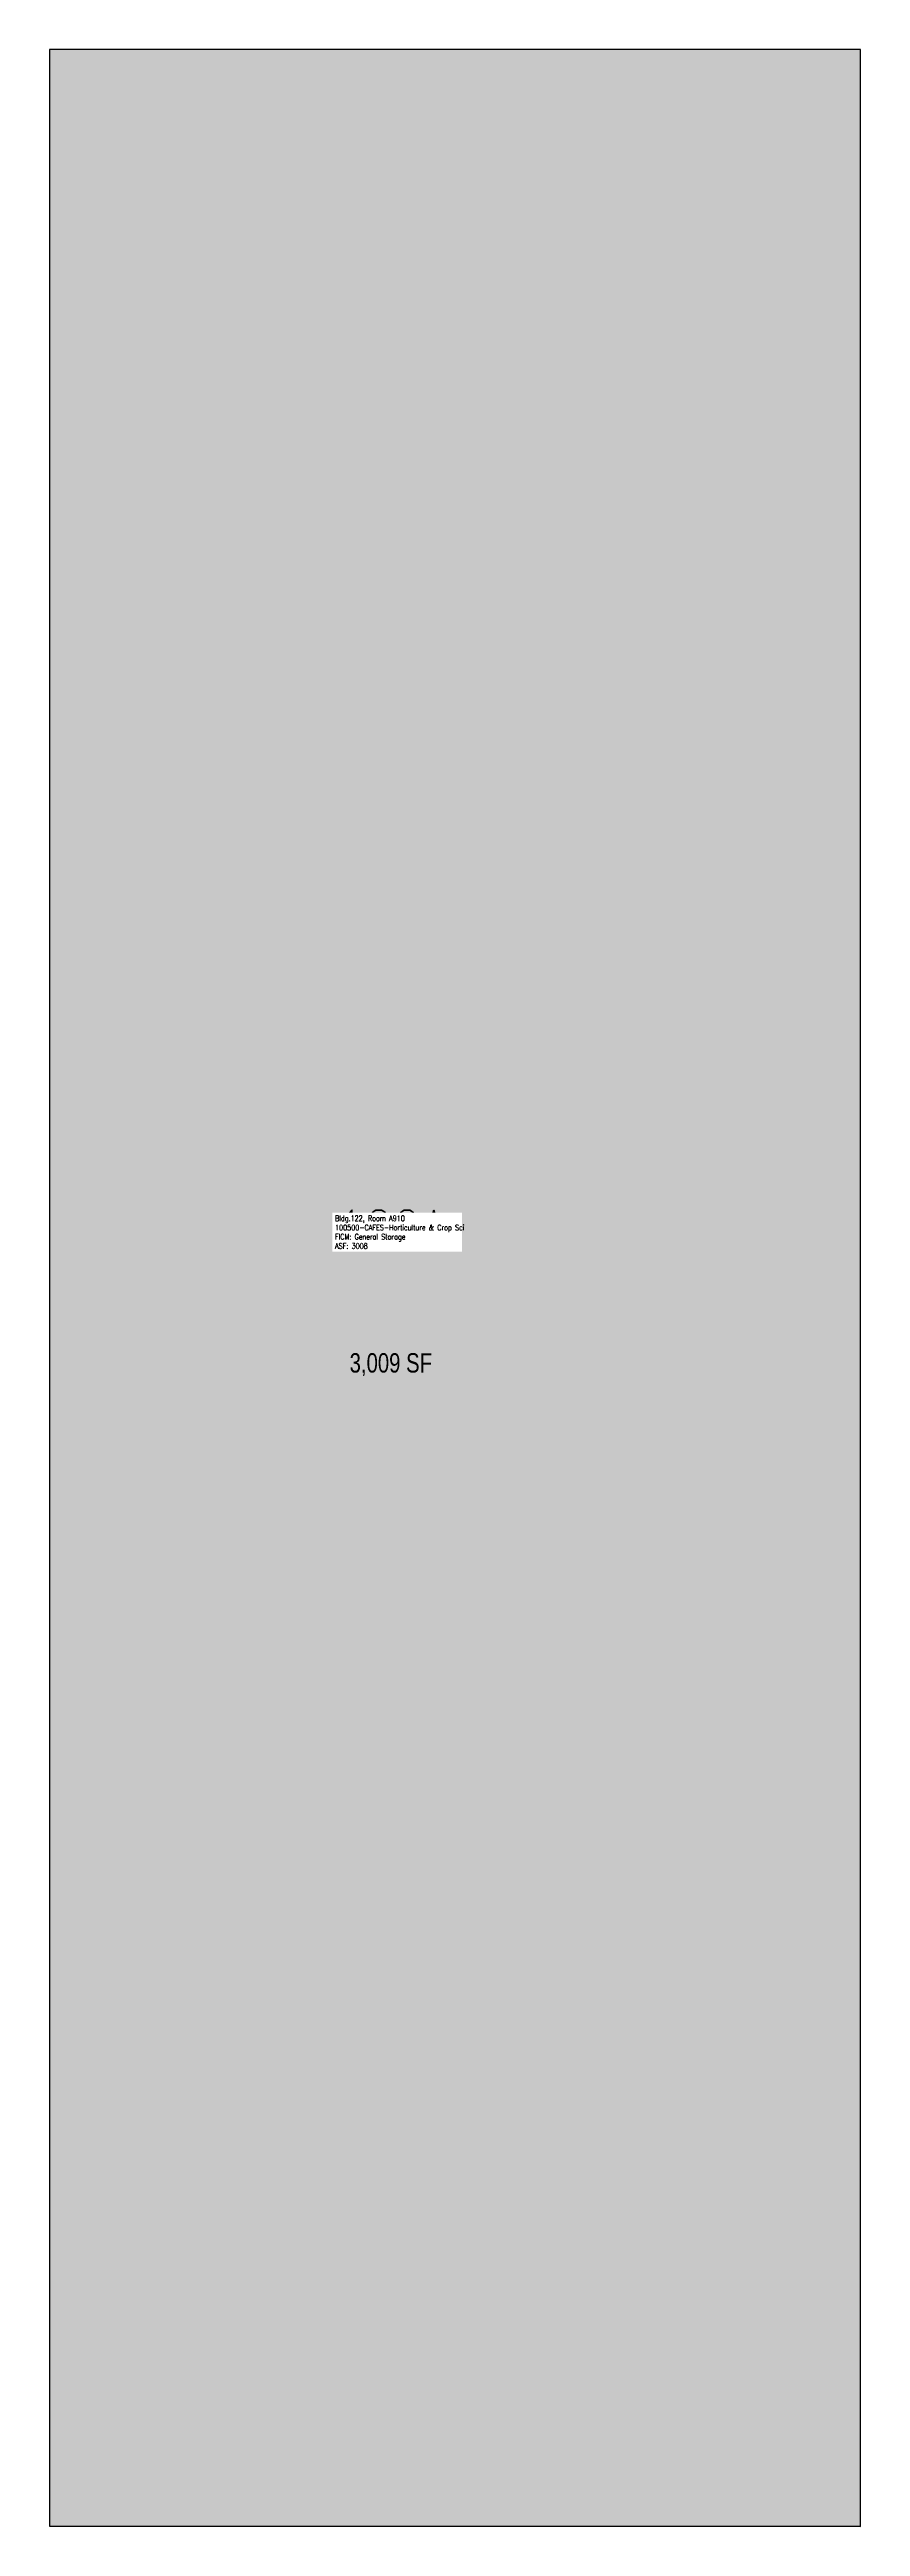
# Model space of a CAD drawing. Header units: inches. Extents: x 0 to 377, y 0 to 1151.
import ezdxf
from ezdxf.enums import TextEntityAlignment as Align

# ---------------------------------------------------------------- set-up
doc = ezdxf.new("R2010")
doc.units = ezdxf.units.IN
doc.header["$MEASUREMENT"] = 0
for name, color, linetype in [('A-IDEN-RNUM', 7, 'Continuous'), ('A-IDEN-SNUM', 4, 'Continuous'), ('A-IDEN-VNUM', 4, 'Continuous'), ('A-WALL', 5, 'Continuous'), ('AREA-TEXT', 3, 'Continuous'), ('Rooms-Category-Color', 7, 'Continuous'), ('Rooms-College-Color', 7, 'Continuous'), ('Rooms-Department-Color', 7, 'Continuous'), ('Rooms-Division-Color', 7, 'Continuous'), ('Rooms-Information', 7, 'Continuous')]:
    doc.layers.add(name, color=color, linetype=linetype)
doc.styles.add('AREA', font='arial.ttf', dxfattribs={"width": 0.75, "height": 60})
doc.styles.add('ROOMSNUMBER', font='TXT.SHX', dxfattribs={"height": 1})
doc.styles.add('ROOMVNUMBER', font='simplex.shx', dxfattribs={"width": 0.85})

msp = doc.modelspace()

# ---------------------------------------------------------------- hatches: boundary and pattern name
at = {"layer": 'Rooms-Category-Color', "true_color": 0xe3c5e1}
msp.add_hatch(color=254, dxfattribs=at).paths.add_polyline_path([(-0.1, 0.4), (376.5, 0.3), (376.5, 1150.8), (-0.1, 1150.8)])
at = {"layer": 'Rooms-College-Color', "true_color": 0xe3c5e1}
msp.add_hatch(color=254, dxfattribs=at).paths.add_polyline_path([(-0.1, 0.4), (376.5, 0.3), (376.5, 1150.8), (-0.1, 1150.8)])
at = {"layer": 'Rooms-Department-Color', "true_color": 0xe3c5e1}
msp.add_hatch(color=254, dxfattribs=at).paths.add_polyline_path([(-0.1, 0.4), (376.5, 0.3), (376.5, 1150.8), (-0.1, 1150.8)])
at = {"layer": 'Rooms-Division-Color', "true_color": 0xe3c5e1}
msp.add_hatch(color=254, dxfattribs=at).paths.add_polyline_path([(-0.1, 0.4), (376.5, 0.3), (376.5, 1150.8), (-0.1, 1150.8)])

# ---------------------------------------------------------------- linework, layer by layer
at = {"layer": 'A-WALL'}
msp.add_lwpolyline([(-0.1, 1150.8), (-0.1, 0.4), (376.5, 0.4), (376.5, 1150.8), (-0.1, 1150.8)], dxfattribs=at)
msp.add_lwpolyline([(-0.1, 0.4), (376.5, 0.3), (376.5, 1150.8), (-0.1, 1150.8), (-0.1, 1150.8)], close=True, dxfattribs=at)

# ---------------------------------------------------------------- texts
at = {"layer": 'A-IDEN-RNUM', "style": 'ROOMSNUMBER'}
msp.add_text('0910-00', height=1.2, dxfattribs=at).set_placement((157.2, 600.8), align=Align.MIDDLE)
at = {"layer": 'A-IDEN-SNUM', "style": 'ROOMSNUMBER'}
msp.add_text('1220A91000', height=1.2, dxfattribs=at).set_placement((158.7, 602.8), align=Align.MIDDLE)
at = {"layer": 'A-IDEN-VNUM', "style": 'ROOMVNUMBER', "width": 0.85}
msp.add_text('122A', height=18, dxfattribs=at).set_placement((158.7, 602.8), align=Align.MIDDLE)
at = {"layer": 'AREA-TEXT', "style": 'AREA', "width": 0.75}
msp.add_text('3,009 SF', height=9, dxfattribs=at).set_placement((158.4, 540.8), align=Align.MIDDLE_CENTER)

# ---------------------------------------------------------------- next in the draw order: texts
at = {"layer": 'Rooms-Information', "insert": (132.5, 593.8), "char_height": 2.571, "width": 57.6, "attachment_point": 7, "style": 'ROOMVNUMBER', "bg_fill": 3, "box_fill_scale": 1.5, "bg_fill_color": 256, "bg_fill_true_color": 13158600, "bg_fill_transparency": 0}
msp.add_mtext('Bldg.122, Room A910^M^J100500-CAFES-Horticulture & Crop Sci^M^JFICM: General Storage^M^JASF: 3008', dxfattribs=at)

doc.saveas('drawing.dxf')
